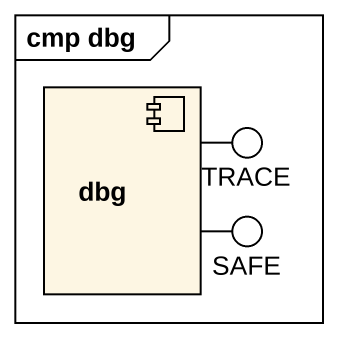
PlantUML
@startuml
mainframe cmp dbg
component dbg
() TRACE
() SAFE
dbg -right- TRACE
dbg -right- SAFE
@enduml
